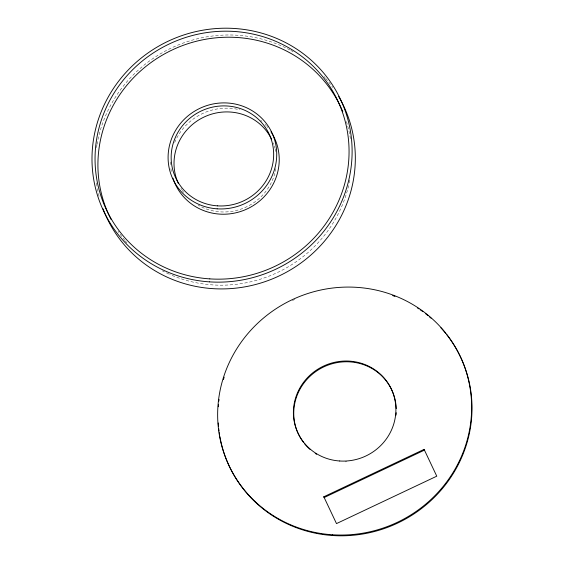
<?xml version="1.0" encoding="UTF-8"?>
<svg xmlns="http://www.w3.org/2000/svg" width="564" height="564" viewBox="0 0 564 564"><rect width="100%" height="100%" fill="white"/><g stroke="black" fill="none" stroke-linecap="round" stroke-linejoin="round"><path stroke-width="0.42" stroke-dasharray="2.82 2.11" d="M99.052 196.216A130.947 126.061 -25.4 0 1 96.98 186.515M96.839 185.697A130.947 126.061 -25.4 0 1 96.24 181.608M96.522 147.641A130.947 126.061 -25.4 0 1 96.909 145.167M97.05 144.349A130.947 126.061 -25.4 0 1 290.122 50.069M290.862 50.464A130.947 126.061 -25.4 0 1 293.054 51.684M324.039 76.535A130.947 126.061 -25.4 0 1 325.132 77.769M325.675 78.389A130.947 126.061 -25.4 0 1 332.823 87.49M273.216 142.882A51.606 49.681 -25.4 0 1 273.787 144.405M274.301 145.949A51.606 49.681 -25.4 0 1 274.971 148.29M275.176 149.079A51.606 49.681 -25.4 0 1 275.69 151.469M275.859 168.565A51.606 49.681 -25.4 0 1 198.274 205.247M183.653 192.352A51.606 49.681 -25.4 0 1 182.235 190.364M181.784 189.687A51.606 49.681 -25.4 0 1 180.917 188.305M346.388 121.542A127.866 123.093 -25.4 0 1 350.448 138.807M349.821 180.001A127.866 123.093 -25.4 0 1 349.003 183.998M348.644 185.591A127.866 123.093 -25.4 0 1 169.672 274.386M168.925 274.048A127.866 123.093 -25.4 0 1 162.312 270.833M126.865 242.795A127.866 123.093 -25.4 0 1 125.3 240.948M124.785 240.32A127.866 123.093 -25.4 0 1 122.282 237.155M121.796 236.513A127.866 123.093 -25.4 0 1 118.059 231.254M171.329 171.456A54.687 52.649 -25.4 0 1 170.864 168.037M170.624 164.582A54.687 52.649 -25.4 0 1 170.596 161.981M174.692 142.438A54.687 52.649 -25.4 0 1 239.919 109.825M260.667 120.266A54.687 52.649 -25.4 0 1 261.985 121.387M265.101 124.383A54.687 52.649 -25.4 0 1 266.278 125.652M266.85 126.301A54.687 52.649 -25.4 0 1 267.956 127.626M292.406 300.52A127.866 123.093 -25.4 0 1 294.69 299.47M346.768 461.754A51.606 49.681 -25.4 0 1 345.09 461.831"/><path stroke-width="0.85" d="M323.821 496.778L424.1 449.374L424.452 450.121L324.18 497.533L323.821 496.778L336.496 523.596L436.769 476.185L424.1 449.374M338.647 96.5A130.947 126.061 -25.4 0 1 279.525 275.74A130.947 126.061 -25.4 0 1 103.029 208.807M178.273 183.272A51.606 49.681 -25.4 0 1 204.041 117.037A51.606 49.681 -25.4 0 1 271.573 139.16M270.995 131.814A54.687 52.649 -25.4 0 1 247.413 208.8A54.687 52.649 -25.4 0 1 172.958 178.161M111.101 219.466A127.866 123.093 -25.4 0 1 173.07 49.554A127.866 123.093 -25.4 0 1 342.799 111.7M446.646 334.579A127.866 123.093 -25.4 0 1 399.115 522.384A127.866 123.093 -25.4 0 1 221.56 444.488M221.37 443.706A127.866 123.093 -25.4 0 1 219.875 436.592M219.6 434.999A127.866 123.093 -25.4 0 1 219.234 432.609M219.008 431.002A127.866 123.093 -25.4 0 1 218.719 428.598M218.479 426.18A127.866 123.093 -25.4 0 1 218.24 422.951M218.317 406.736A127.866 123.093 -25.4 0 1 218.522 404.303M218.86 401.067A127.866 123.093 -25.4 0 1 219.065 399.453M223.414 379.523A127.866 123.093 -25.4 0 1 224.162 377.182M392.65 295.564A127.866 123.093 -25.4 0 1 394.955 296.431M417.459 307.944A127.866 123.093 -25.4 0 1 418.819 308.839M420.166 309.749A127.866 123.093 -25.4 0 1 422.817 311.631M425.418 313.577A127.866 123.093 -25.4 0 1 427.963 315.586M429.218 316.623A127.866 123.093 -25.4 0 1 431.065 318.202M440.907 327.804A127.866 123.093 -25.4 0 1 445.645 333.317M303.39 442.211A51.606 49.681 -25.4 0 1 328.452 364.95A51.606 49.681 -25.4 0 1 396.238 408.625M396.21 412.714A51.606 49.681 -25.4 0 1 396.027 415.167M316.594 454.267A51.606 49.681 -25.4 0 1 315.213 453.378M310.024 449.381A51.606 49.681 -25.4 0 1 304.391 443.494M209.512 281.866A130.947 126.061 -25.4 0 0 340.437 99.208A130.947 126.061 -25.4 0 0 116.212 84.452A130.947 126.061 -25.4 0 0 209.512 281.866M217.464 205.86A51.606 49.681 -25.4 0 0 269.063 133.872A51.606 49.681 -25.4 0 0 180.699 128.056A51.606 49.681 -25.4 0 0 217.464 205.86M209.801 278.884A127.866 123.093 -25.4 0 0 337.653 100.519A127.866 123.093 -25.4 0 0 118.701 86.116A127.866 123.093 -25.4 0 0 209.801 278.884M217.168 208.835A54.687 52.649 -25.4 0 0 271.855 132.554A54.687 52.649 -25.4 0 0 178.203 126.392A54.687 52.649 -25.4 0 0 217.168 208.835M332.4 534.771A127.866 123.093 -25.4 0 0 460.245 356.406A127.866 123.093 -25.4 0 0 241.3 342.003A127.866 123.093 -25.4 0 0 332.4 534.771M339.704 460.992A51.606 49.681 -25.4 0 0 391.303 389.005A51.606 49.681 -25.4 0 0 302.938 383.189A51.606 49.681 -25.4 0 0 339.704 460.992"/></g></svg>
